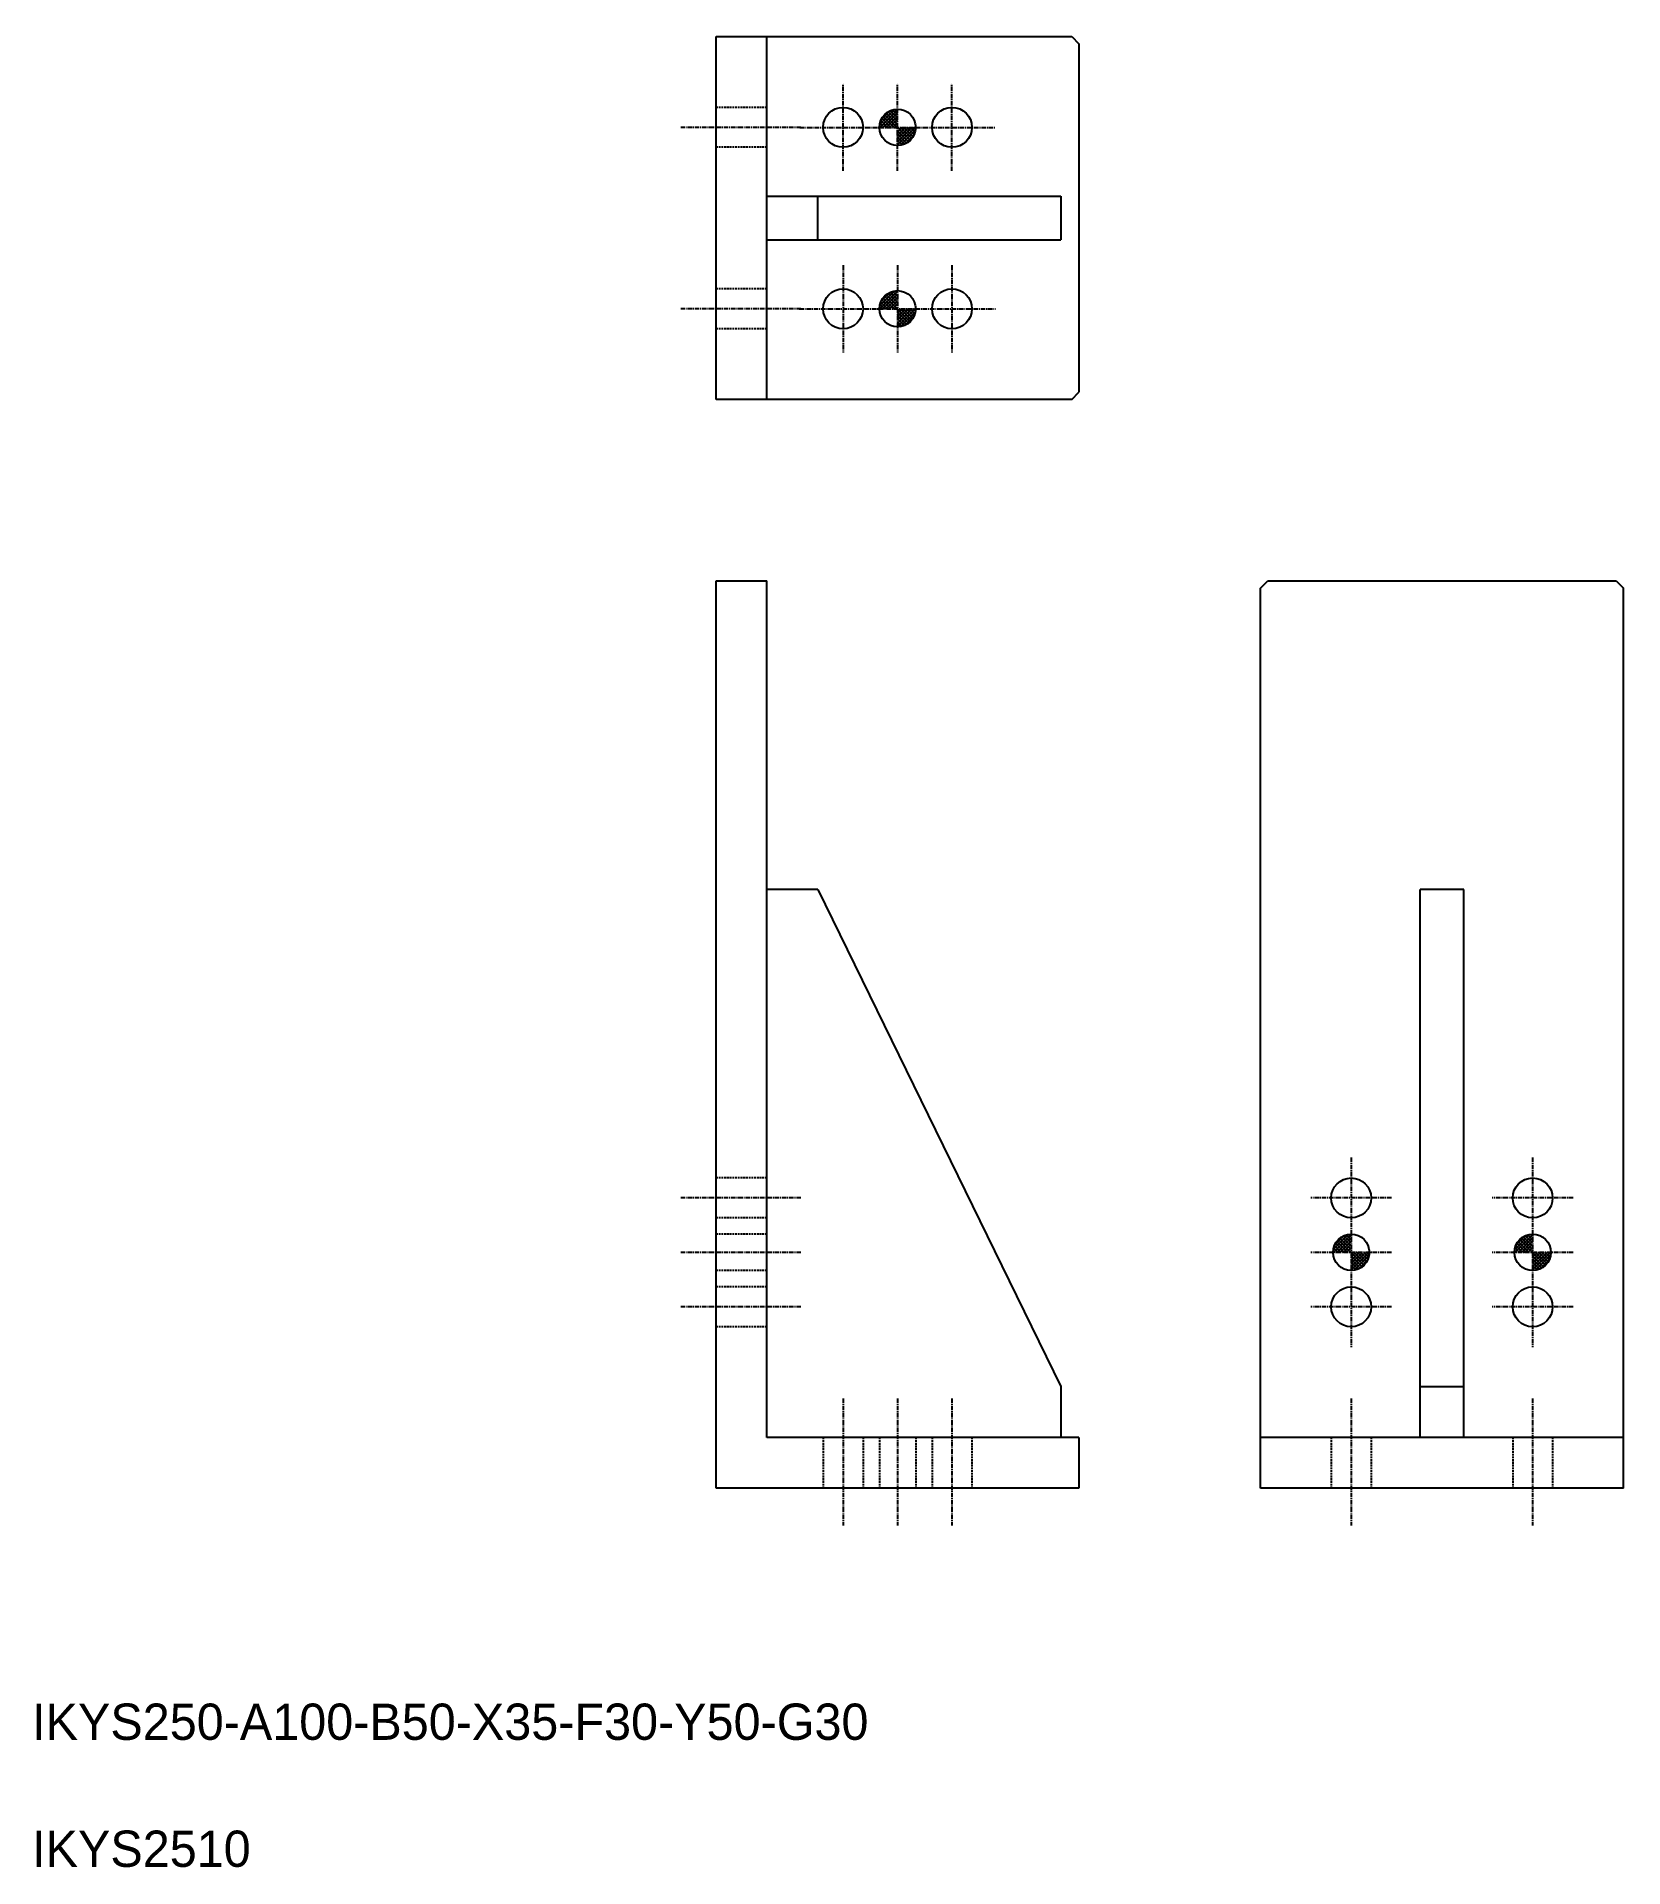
# Model space of a CAD drawing. Extents: x 51 to 488, y 50 to 554.
import ezdxf

# ---------------------------------------------------------------- set-up
doc = ezdxf.new("R2010")
doc.units = 0
doc.linetypes.add('CENTER', pattern=[2, 1.25, -0.25, 0.25, -0.25])
doc.linetypes.add('DASHED', pattern=[0.75, 0.5, -0.25])
doc.layers.get('0').update_dxf_attribs({"linetype": 'CONTINUOUS'})
doc.layers.add('CENTER', color=1, linetype='CENTER')

# ---------------------------------------------------------------- blocks, each defined once
blk = doc.blocks.new('*X3')
at = {"color": 0, "linetype": 'CONTINUOUS'}
for p, q in [((-4.48, 0), (-4.98, 0.49)), ((-4.93, 0.83), (-0.83, 4.93)), ((-4.87, 0), (0, 4.87)), ((-3.6, 0), (-4.84, 1.24)), ((-2.72, 0), (-4.62, 1.91)), ((-4.53, 2.11), (-2.11, 4.53)), ((-1.83, 0), (-4.33, 2.5)), ((-3.99, 0), (0, 3.99)), ((-0.95, 0), (-3.98, 3.03)), ((-0.07, 0), (-3.57, 3.5)), ((-3.11, 0), (0, 3.11)), ((0, 0.82), (-3.1, 3.92)), ((0, 1.7), (-2.58, 4.28)), ((-2.22, 0), (0, 2.22)), ((0, 2.59), (-2, 4.58)), ((0, 3.47), (-1.35, 4.82)), ((-1.34, 0), (0, 1.34)), ((0, 4.35), (-0.61, 4.96)), ((-0.45, 0), (0, 0.45)), ((0, -4.85), (4.85, 0)), ((0, -3.97), (3.97, 0)), ((0, -3.08), (3.08, 0)), ((0, -2.2), (2.2, 0)), ((0, -1.31), (1.31, 0)), ((0, -0.43), (0.43, 0)), ((3.92, -3.1), (0.82, 0)), ((4.28, -2.58), (1.7, 0)), ((4.58, -2), (2.59, 0)), ((4.82, -1.35), (3.47, 0)), ((4.96, -0.61), (4.35, 0)), ((3.5, -3.57), (0, -0.07)), ((3.03, -3.98), (0, -0.95)), ((2.5, -4.33), (0, -1.83)), ((1.91, -4.62), (0, -2.72)), ((1.24, -4.84), (0, -3.6)), ((0.49, -4.98), (0, -4.48)), ((0.8, -4.94), (4.94, -0.8)), ((2.06, -4.56), (4.56, -2.06))]:
    blk.add_line(p, q, dxfattribs=at)
blk = doc.blocks.new('KNOCK')
at = {"color": 7, "linetype": 'CONTINUOUS'}
blk.add_blockref('*X3', (0, 0), dxfattribs=at)

msp = doc.modelspace()

# ---------------------------------------------------------------- linework, layer by layer
at = {"color": 7, "linetype": 'CONTINUOUS'}
for p, q in [((238.44, 454.33), (238.44, 554.33)), ((238.44, 554.33), (336.44, 554.33)), ((252.44, 454.33), (252.44, 554.33)), ((336.44, 554.33), (338.44, 552.33)), ((338.44, 552.33), (338.44, 456.33)), ((252.44, 510.33), (333.44, 510.33)), ((266.44, 498.33), (266.44, 510.33)), ((333.44, 510.33), (333.44, 498.33)), ((238.44, 504.33), (238.44, 504.33)), ((252.44, 498.33), (333.44, 498.33)), ((238.44, 479.33), (238.44, 479.33)), ((336.44, 454.33), (238.44, 454.33)), ((336.44, 454.33), (338.44, 456.33)), ((238.44, 154.33), (238.44, 404.33)), ((238.44, 404.33), (252.44, 404.33)), ((252.44, 168.33), (252.44, 404.33)), ((388.44, 402.33), (390.44, 404.33)), ((390.44, 404.33), (486.44, 404.33)), ((486.44, 404.33), (488.44, 402.33)), ((388.44, 154.33), (388.44, 402.33)), ((488.44, 154.33), (488.44, 402.33)), ((266.44, 319.33), (252.44, 319.33)), ((266.44, 319.33), (333.44, 182.33)), ((432.44, 168.33), (432.44, 319.33)), ((444.44, 319.33), (432.44, 319.33)), ((444.44, 168.33), (444.44, 319.33)), ((333.44, 182.33), (333.44, 168.33)), ((432.44, 182.33), (444.44, 182.33)), ((338.44, 168.33), (252.44, 168.33)), ((338.44, 168.33), (338.44, 154.33)), ((488.44, 168.33), (388.44, 168.33)), ((338.44, 154.33), (238.44, 154.33)), ((488.44, 154.33), (388.44, 154.33))]:
    msp.add_line(p, q, dxfattribs=at)
at = {"color": 3, "linetype": 'DASHED'}
for p, q in [((252.44, 534.83), (238.44, 534.83)), ((252.44, 523.83), (238.44, 523.83)), ((252.44, 484.83), (238.44, 484.83)), ((252.44, 473.83), (238.44, 473.83)), ((252.44, 239.83), (238.44, 239.83)), ((252.44, 228.83), (238.44, 228.83)), ((252.44, 224.33), (238.44, 224.33)), ((252.44, 214.33), (238.44, 214.33)), ((252.44, 209.83), (238.44, 209.83)), ((252.44, 198.83), (238.44, 198.83)), ((267.94, 168.33), (267.94, 154.33)), ((278.94, 168.33), (278.94, 154.33)), ((283.44, 168.33), (283.44, 154.33)), ((293.44, 168.33), (293.44, 154.33)), ((297.94, 168.33), (297.94, 154.33)), ((308.94, 168.33), (308.94, 154.33)), ((407.94, 168.33), (407.94, 154.33)), ((418.94, 168.33), (418.94, 154.33)), ((457.94, 168.33), (457.94, 154.33)), ((468.94, 168.33), (468.94, 154.33))]:
    msp.add_line(p, q, dxfattribs=at)
at = {"color": 7, "linetype": 'CONTINUOUS'}
for centre, radius in [((273.44, 529.33), 5.5), ((303.44, 529.33), 5.5), ((288.44, 529.33), 5), ((273.44, 479.33), 5.5), ((288.44, 479.33), 5), ((303.44, 479.33), 5.5), ((413.44, 234.33), 5.5), ((463.44, 234.33), 5.5), ((413.44, 219.33), 5), ((463.44, 219.33), 5), ((413.44, 204.33), 5.5), ((463.44, 204.33), 5.5)]:
    msp.add_circle(centre, radius, dxfattribs=at)
at = {"layer": 'CENTER', "color": 1, "linetype": 'CENTER'}
for p, q in [((273.44, 517.31), (273.44, 541.36)), ((288.44, 517.31), (288.44, 541.36)), ((303.44, 517.31), (303.44, 541.36)), ((261.82, 529.33), (228.7, 529.33)), ((261.54, 529.33), (315.46, 529.33)), ((273.44, 491.36), (273.44, 467.31)), ((288.44, 491.36), (288.44, 467.31)), ((303.44, 491.36), (303.44, 467.31)), ((261.82, 479.33), (228.7, 479.33)), ((261.36, 479.33), (315.46, 479.33)), ((413.44, 245.49), (413.44, 193.17)), ((463.44, 245.49), (463.44, 193.17)), ((261.82, 234.33), (228.7, 234.33)), ((424.59, 234.33), (402.28, 234.33)), ((474.59, 234.33), (452.28, 234.33)), ((261.82, 219.33), (228.7, 219.33)), ((424.59, 219.33), (402.28, 219.33)), ((474.59, 219.33), (452.28, 219.33)), ((261.82, 204.33), (228.7, 204.33)), ((424.59, 204.33), (402.28, 204.33)), ((474.59, 204.33), (452.28, 204.33)), ((273.44, 179.08), (273.44, 144.05)), ((288.44, 179.08), (288.44, 144.05)), ((303.44, 179.08), (303.44, 144.05)), ((413.44, 179.08), (413.44, 144.05)), ((463.44, 179.08), (463.44, 144.05))]:
    msp.add_line(p, q, dxfattribs=at)

# ---------------------------------------------------------------- block references
at = {"color": 7, "linetype": 'CONTINUOUS'}
for p in [(288.44, 529.33), (288.41, 479.33), (413.44, 219.33), (463.44, 219.33)]:
    msp.add_blockref('KNOCK', p, dxfattribs=at)

# ---------------------------------------------------------------- texts
for s, p in [('IKYS250-A100-B50-X35-F30-Y50-G30', (50, 85)), ('IKYS2510', (50, 50))]:
    msp.add_text(s, height=10, dxfattribs=at).set_placement(p)

doc.saveas('drawing.dxf')
